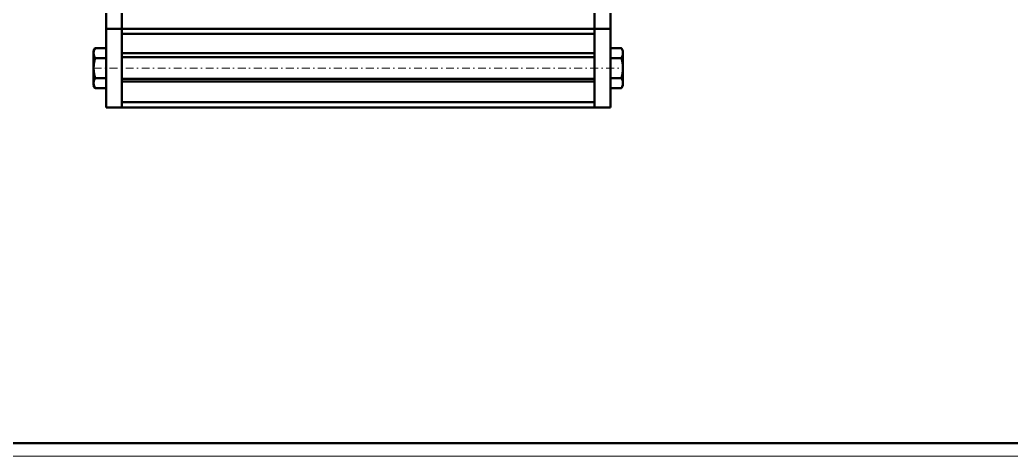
# Model space of a CAD drawing. Header units: inches. Extents: x -122986 to 27550, y -4965 to 6170.
# Drawn here: x 2297.1 to 2674.6, y 399.2 to 565.4 of the extents above; entities that cross this region are included whole.
import ezdxf

# ---------------------------------------------------------------- set-up
doc = ezdxf.new("R2010")
doc.units = ezdxf.units.IN
doc.header["$LTSCALE"] = 2
doc.header["$MEASUREMENT"] = 0
doc.linetypes.add('DASHDOT', pattern=[1, 0.5, -0.25, 0, -0.25])
for name, color, linetype, lineweight in [('1 mãnh', 7, 'Continuous', 5), ('1 Đường Tâm', 50, 'DASHDOT', 9), ('1 Đậm', 7, 'Continuous', 50)]:
    doc.layers.add(name, color=color, linetype=linetype, lineweight=lineweight)

msp = doc.modelspace()

# ---------------------------------------------------------------- linework, layer by layer
at = {"layer": '1 mãnh', "lineweight": 13, "ltscale": 15}
msp.add_line((2522.002, 546.974), (2522.002, 546.974), dxfattribs=at)
at = {"layer": '1 mãnh', "ltscale": 15}
msp.add_lwpolyline([(2096.626, 399.211), (3285.626, 399.211), (3285.626, 1240.211), (2096.626, 1240.211)], close=True, dxfattribs=at)
at = {"layer": '1 Đường Tâm', "lineweight": 9, "ltscale": 3}
msp.add_line((2325.229, 546.974), (2526.774, 546.974), dxfattribs=at)
at = {"layer": '1 Đậm', "lineweight": 50}
for p, q in [((2330.002, 562.742), (2330.002, 592.01)), ((2336.002, 562.742), (2336.002, 592.01)), ((2516.002, 562.01), (2516.002, 592.01)), ((2522.002, 562.01), (2522.002, 592.01)), ((2330.002, 560.975), (2330.002, 562.742)), ((2336.002, 560.975), (2336.002, 562.742)), ((2516.002, 562.01), (2330.002, 562.01)), ((2330.002, 533.01), (2330.002, 560.975)), ((2336.002, 560.72), (2336.002, 560.975)), ((2336.002, 560.01), (2336.002, 560.72)), ((2516.002, 560.01), (2336.002, 560.01)), ((2336.002, 552.71), (2336.002, 560.01)), ((2522.002, 562.01), (2516.002, 562.01)), ((2516.002, 560.72), (2516.002, 562.01)), ((2516.002, 560.01), (2516.002, 560.72)), ((2516.002, 552.71), (2516.002, 560.01)), ((2522.002, 533.01), (2522.002, 562.01)), ((2325.229, 553.61), (2325.819, 554.631)), ((2325.229, 553.61), (2325.229, 552.726)), ((2325.229, 547.01), (2325.229, 552.726)), ((2325.819, 554.631), (2330.002, 554.631)), ((2330.002, 550.821), (2330.002, 554.631)), ((2516.002, 552.71), (2336.002, 552.71)), ((2336.002, 552.078), (2336.002, 552.71)), ((2336.002, 542.404), (2336.002, 552.078)), ((2516.002, 551.11), (2336.002, 551.11)), ((2516.002, 552.078), (2516.002, 552.71)), ((2516.002, 542.404), (2516.002, 552.078)), ((2526.185, 554.631), (2522.002, 554.631)), ((2522.002, 550.821), (2522.002, 554.631)), ((2526.774, 553.61), (2526.185, 554.631)), ((2526.774, 553.61), (2526.774, 552.726)), ((2526.774, 547.01), (2526.774, 552.726)), ((2325.819, 550.821), (2330.002, 550.821)), ((2330.002, 543.2), (2330.002, 550.821)), ((2526.185, 550.821), (2522.002, 550.821)), ((2522.002, 543.2), (2522.002, 550.821)), ((2325.229, 541.294), (2325.229, 547.01)), ((2526.774, 541.294), (2526.774, 547.01)), ((2325.229, 540.41), (2325.229, 541.294)), ((2325.819, 539.389), (2325.229, 540.41)), ((2325.819, 543.2), (2330.002, 543.2)), ((2330.002, 539.389), (2330.002, 543.2)), ((2516.002, 542.91), (2336.002, 542.91)), ((2336.002, 541.91), (2336.002, 542.404)), ((2516.002, 541.91), (2336.002, 541.91)), ((2336.002, 534.01), (2336.002, 541.91)), ((2516.002, 541.91), (2516.002, 542.404)), ((2516.002, 534.01), (2516.002, 541.91)), ((2522.002, 539.389), (2522.002, 543.2)), ((2526.185, 543.2), (2522.002, 543.2)), ((2526.185, 539.389), (2526.774, 540.41)), ((2526.774, 540.41), (2526.774, 541.294)), ((2325.819, 539.389), (2330.002, 539.389)), ((2526.185, 539.389), (2522.002, 539.389)), ((2330.002, 532.01), (2330.002, 533.01)), ((2516.002, 534.01), (2336.002, 534.01)), ((2336.002, 533.3), (2336.002, 534.01)), ((2336.002, 533.01), (2336.002, 533.3)), ((2336.002, 532.01), (2336.002, 533.01)), ((2516.002, 533.3), (2516.002, 534.01)), ((2516.002, 533.01), (2516.002, 533.3)), ((2516.002, 532.01), (2516.002, 533.01)), ((2522.002, 532.01), (2522.002, 533.01)), ((2336.002, 532.01), (2330.002, 532.01)), ((2516.002, 532.01), (2336.002, 532.01)), ((2522.002, 532.01), (2516.002, 532.01))]:
    msp.add_line(p, q, dxfattribs=at)
at = {"layer": '1 Đậm', "ltscale": 0.2}
msp.add_lwpolyline([(2122.626, 404.211), (3280.626, 404.211), (3280.626, 1234.211), (2122.626, 1234.211)], close=True, dxfattribs=at)
at = {"layer": '1 Đậm', "lineweight": 50}
for points in [[(2325.819, 554.631), (2325.797, 554.594), (2325.776, 554.556), (2325.756, 554.519), (2325.735, 554.481), (2325.715, 554.444), (2325.695, 554.406), (2325.676, 554.369), (2325.656, 554.331), (2325.638, 554.294), (2325.619, 554.256), (2325.601, 554.218), (2325.583, 554.181), (2325.566, 554.143), (2325.549, 554.105), (2325.532, 554.067), (2325.516, 554.03), (2325.5, 553.992), (2325.485, 553.954), (2325.47, 553.916), (2325.455, 553.878), (2325.441, 553.84), (2325.427, 553.802), (2325.414, 553.764), (2325.401, 553.726), (2325.388, 553.688), (2325.376, 553.65), (2325.364, 553.612), (2325.353, 553.574), (2325.343, 553.536), (2325.332, 553.498), (2325.322, 553.459), (2325.313, 553.421), (2325.304, 553.383), (2325.296, 553.344), (2325.288, 553.306), (2325.28, 553.268), (2325.273, 553.229), (2325.267, 553.191), (2325.261, 553.152), (2325.256, 553.114), (2325.251, 553.075), (2325.246, 553.036), (2325.242, 552.998), (2325.239, 552.959), (2325.236, 552.92), (2325.234, 552.881), (2325.232, 552.843), (2325.23, 552.804), (2325.23, 552.765), (2325.229, 552.726)], [(2325.229, 552.726), (2325.23, 552.687), (2325.23, 552.648), (2325.232, 552.609), (2325.234, 552.57), (2325.236, 552.531), (2325.239, 552.493), (2325.242, 552.454), (2325.246, 552.415), (2325.251, 552.376), (2325.256, 552.338), (2325.261, 552.299), (2325.267, 552.26), (2325.274, 552.222), (2325.281, 552.183), (2325.288, 552.145), (2325.296, 552.106), (2325.304, 552.068), (2325.313, 552.03), (2325.323, 551.991), (2325.333, 551.953), (2325.343, 551.915), (2325.354, 551.877), (2325.365, 551.838), (2325.376, 551.8), (2325.389, 551.762), (2325.401, 551.724), (2325.414, 551.686), (2325.427, 551.648), (2325.441, 551.61), (2325.456, 551.572), (2325.47, 551.534), (2325.485, 551.497), (2325.501, 551.459), (2325.516, 551.421), (2325.533, 551.383), (2325.549, 551.346), (2325.566, 551.308), (2325.584, 551.27), (2325.601, 551.233), (2325.619, 551.195), (2325.638, 551.157), (2325.657, 551.12), (2325.676, 551.082), (2325.695, 551.045), (2325.715, 551.007), (2325.735, 550.97), (2325.756, 550.933), (2325.776, 550.895), (2325.798, 550.858), (2325.819, 550.821)], [(2526.185, 554.631), (2526.206, 554.594), (2526.227, 554.556), (2526.248, 554.519), (2526.268, 554.481), (2526.289, 554.444), (2526.308, 554.406), (2526.328, 554.369), (2526.347, 554.331), (2526.366, 554.294), (2526.384, 554.256), (2526.403, 554.218), (2526.42, 554.181), (2526.438, 554.143), (2526.455, 554.105), (2526.471, 554.067), (2526.487, 554.03), (2526.503, 553.992), (2526.519, 553.954), (2526.534, 553.916), (2526.548, 553.878), (2526.563, 553.84), (2526.576, 553.802), (2526.59, 553.764), (2526.603, 553.726), (2526.615, 553.688), (2526.627, 553.65), (2526.639, 553.612), (2526.65, 553.574), (2526.661, 553.536), (2526.671, 553.498), (2526.681, 553.459), (2526.69, 553.421), (2526.699, 553.383), (2526.708, 553.344), (2526.716, 553.306), (2526.723, 553.268), (2526.73, 553.229), (2526.736, 553.191), (2526.742, 553.152), (2526.748, 553.114), (2526.753, 553.075), (2526.757, 553.036), (2526.761, 552.998), (2526.765, 552.959), (2526.767, 552.92), (2526.77, 552.881), (2526.772, 552.843), (2526.773, 552.804), (2526.774, 552.765), (2526.774, 552.726)], [(2526.774, 552.726), (2526.774, 552.687), (2526.773, 552.648), (2526.772, 552.609), (2526.77, 552.57), (2526.767, 552.531), (2526.765, 552.493), (2526.761, 552.454), (2526.757, 552.415), (2526.753, 552.376), (2526.748, 552.338), (2526.742, 552.299), (2526.736, 552.26), (2526.73, 552.222), (2526.723, 552.183), (2526.715, 552.145), (2526.708, 552.106), (2526.699, 552.068), (2526.69, 552.03), (2526.681, 551.991), (2526.671, 551.953), (2526.661, 551.915), (2526.65, 551.877), (2526.639, 551.838), (2526.627, 551.8), (2526.615, 551.762), (2526.602, 551.724), (2526.589, 551.686), (2526.576, 551.648), (2526.562, 551.61), (2526.548, 551.572), (2526.533, 551.534), (2526.518, 551.497), (2526.503, 551.459), (2526.487, 551.421), (2526.471, 551.383), (2526.454, 551.346), (2526.437, 551.308), (2526.42, 551.27), (2526.402, 551.233), (2526.384, 551.195), (2526.366, 551.157), (2526.347, 551.12), (2526.328, 551.082), (2526.308, 551.045), (2526.288, 551.007), (2526.268, 550.97), (2526.248, 550.933), (2526.227, 550.895), (2526.206, 550.858), (2526.185, 550.821)], [(2325.819, 550.821), (2325.798, 550.746), (2325.777, 550.672), (2325.756, 550.597), (2325.735, 550.522), (2325.715, 550.447), (2325.695, 550.372), (2325.676, 550.297), (2325.657, 550.222), (2325.638, 550.147), (2325.619, 550.071), (2325.601, 549.995), (2325.583, 549.92), (2325.566, 549.844), (2325.549, 549.768), (2325.532, 549.692), (2325.516, 549.616), (2325.5, 549.54), (2325.484, 549.464), (2325.469, 549.387), (2325.454, 549.311), (2325.44, 549.235), (2325.426, 549.159), (2325.413, 549.083), (2325.4, 549.006), (2325.387, 548.93), (2325.375, 548.854), (2325.364, 548.777), (2325.352, 548.701), (2325.342, 548.624), (2325.331, 548.548), (2325.322, 548.471), (2325.312, 548.395), (2325.304, 548.318), (2325.295, 548.241), (2325.287, 548.165), (2325.28, 548.088), (2325.273, 548.011), (2325.267, 547.935), (2325.261, 547.858), (2325.255, 547.781), (2325.25, 547.704), (2325.246, 547.627), (2325.242, 547.55), (2325.239, 547.473), (2325.236, 547.396), (2325.234, 547.319), (2325.232, 547.242), (2325.23, 547.165), (2325.23, 547.087), (2325.229, 547.01)], [(2526.185, 550.821), (2526.206, 550.746), (2526.227, 550.672), (2526.248, 550.597), (2526.268, 550.522), (2526.288, 550.447), (2526.308, 550.372), (2526.328, 550.297), (2526.347, 550.222), (2526.366, 550.147), (2526.384, 550.071), (2526.402, 549.995), (2526.42, 549.92), (2526.438, 549.844), (2526.455, 549.768), (2526.472, 549.692), (2526.488, 549.616), (2526.504, 549.54), (2526.519, 549.464), (2526.534, 549.387), (2526.549, 549.311), (2526.563, 549.235), (2526.577, 549.159), (2526.591, 549.083), (2526.604, 549.006), (2526.616, 548.93), (2526.628, 548.854), (2526.64, 548.777), (2526.651, 548.701), (2526.662, 548.624), (2526.672, 548.548), (2526.682, 548.471), (2526.691, 548.395), (2526.7, 548.318), (2526.708, 548.241), (2526.716, 548.165), (2526.724, 548.088), (2526.73, 548.011), (2526.737, 547.935), (2526.743, 547.858), (2526.748, 547.781), (2526.753, 547.704), (2526.757, 547.627), (2526.761, 547.55), (2526.765, 547.473), (2526.768, 547.396), (2526.77, 547.319), (2526.772, 547.242), (2526.773, 547.165), (2526.774, 547.087), (2526.774, 547.01)], [(2325.229, 547.01), (2325.23, 546.933), (2325.23, 546.855), (2325.232, 546.778), (2325.234, 546.701), (2325.236, 546.623), (2325.239, 546.546), (2325.242, 546.468), (2325.246, 546.39), (2325.251, 546.313), (2325.256, 546.235), (2325.261, 546.157), (2325.267, 546.079), (2325.274, 546.002), (2325.281, 545.924), (2325.288, 545.846), (2325.296, 545.769), (2325.305, 545.691), (2325.314, 545.614), (2325.323, 545.537), (2325.333, 545.46), (2325.344, 545.383), (2325.354, 545.306), (2325.366, 545.229), (2325.377, 545.153), (2325.39, 545.076), (2325.402, 545), (2325.415, 544.924), (2325.429, 544.848), (2325.443, 544.772), (2325.457, 544.696), (2325.472, 544.62), (2325.487, 544.545), (2325.502, 544.469), (2325.518, 544.394), (2325.534, 544.318), (2325.551, 544.243), (2325.568, 544.168), (2325.585, 544.093), (2325.603, 544.018), (2325.621, 543.943), (2325.639, 543.868), (2325.658, 543.794), (2325.677, 543.719), (2325.696, 543.645), (2325.716, 543.57), (2325.736, 543.496), (2325.756, 543.422), (2325.777, 543.348), (2325.798, 543.274), (2325.819, 543.2)], [(2526.774, 547.01), (2526.774, 546.933), (2526.773, 546.855), (2526.772, 546.778), (2526.77, 546.701), (2526.768, 546.623), (2526.765, 546.546), (2526.761, 546.468), (2526.757, 546.39), (2526.753, 546.313), (2526.748, 546.235), (2526.742, 546.157), (2526.736, 546.079), (2526.73, 546.002), (2526.723, 545.924), (2526.715, 545.846), (2526.707, 545.769), (2526.699, 545.691), (2526.69, 545.614), (2526.68, 545.537), (2526.67, 545.46), (2526.66, 545.383), (2526.649, 545.306), (2526.638, 545.229), (2526.626, 545.153), (2526.614, 545.076), (2526.601, 545), (2526.588, 544.924), (2526.575, 544.848), (2526.561, 544.772), (2526.547, 544.696), (2526.532, 544.62), (2526.517, 544.545), (2526.501, 544.469), (2526.486, 544.394), (2526.469, 544.318), (2526.453, 544.243), (2526.436, 544.168), (2526.418, 544.093), (2526.401, 544.018), (2526.383, 543.943), (2526.364, 543.868), (2526.346, 543.794), (2526.327, 543.719), (2526.307, 543.645), (2526.288, 543.57), (2526.268, 543.496), (2526.247, 543.422), (2526.227, 543.348), (2526.206, 543.274), (2526.185, 543.2)], [(2325.819, 543.2), (2325.797, 543.162), (2325.776, 543.125), (2325.756, 543.087), (2325.735, 543.05), (2325.715, 543.012), (2325.695, 542.975), (2325.676, 542.937), (2325.656, 542.9), (2325.638, 542.862), (2325.619, 542.824), (2325.601, 542.787), (2325.583, 542.749), (2325.566, 542.711), (2325.549, 542.674), (2325.532, 542.636), (2325.516, 542.598), (2325.5, 542.56), (2325.485, 542.522), (2325.47, 542.485), (2325.455, 542.447), (2325.441, 542.409), (2325.427, 542.371), (2325.414, 542.333), (2325.401, 542.295), (2325.388, 542.257), (2325.376, 542.219), (2325.364, 542.181), (2325.353, 542.142), (2325.343, 542.104), (2325.332, 542.066), (2325.322, 542.028), (2325.313, 541.989), (2325.304, 541.951), (2325.296, 541.913), (2325.288, 541.874), (2325.28, 541.836), (2325.273, 541.798), (2325.267, 541.759), (2325.261, 541.721), (2325.256, 541.682), (2325.251, 541.643), (2325.246, 541.605), (2325.242, 541.566), (2325.239, 541.527), (2325.236, 541.489), (2325.234, 541.45), (2325.232, 541.411), (2325.23, 541.372), (2325.23, 541.333), (2325.229, 541.294)], [(2325.229, 541.294), (2325.23, 541.256), (2325.23, 541.217), (2325.232, 541.178), (2325.234, 541.139), (2325.236, 541.1), (2325.239, 541.061), (2325.242, 541.022), (2325.246, 540.984), (2325.251, 540.945), (2325.256, 540.906), (2325.261, 540.867), (2325.267, 540.829), (2325.274, 540.79), (2325.281, 540.752), (2325.288, 540.713), (2325.296, 540.675), (2325.304, 540.637), (2325.313, 540.598), (2325.323, 540.56), (2325.333, 540.522), (2325.343, 540.483), (2325.354, 540.445), (2325.365, 540.407), (2325.376, 540.369), (2325.389, 540.331), (2325.401, 540.293), (2325.414, 540.255), (2325.427, 540.217), (2325.441, 540.179), (2325.456, 540.141), (2325.47, 540.103), (2325.485, 540.065), (2325.501, 540.027), (2325.516, 539.99), (2325.533, 539.952), (2325.549, 539.914), (2325.566, 539.876), (2325.584, 539.839), (2325.601, 539.801), (2325.619, 539.763), (2325.638, 539.726), (2325.657, 539.688), (2325.676, 539.651), (2325.695, 539.613), (2325.715, 539.576), (2325.735, 539.539), (2325.756, 539.501), (2325.776, 539.464), (2325.798, 539.426), (2325.819, 539.389)], [(2526.185, 543.2), (2526.206, 543.162), (2526.227, 543.125), (2526.248, 543.087), (2526.268, 543.05), (2526.289, 543.012), (2526.308, 542.975), (2526.328, 542.937), (2526.347, 542.9), (2526.366, 542.862), (2526.384, 542.824), (2526.403, 542.787), (2526.42, 542.749), (2526.438, 542.711), (2526.455, 542.674), (2526.471, 542.636), (2526.487, 542.598), (2526.503, 542.56), (2526.519, 542.522), (2526.534, 542.485), (2526.548, 542.447), (2526.563, 542.409), (2526.576, 542.371), (2526.59, 542.333), (2526.603, 542.295), (2526.615, 542.257), (2526.627, 542.219), (2526.639, 542.181), (2526.65, 542.142), (2526.661, 542.104), (2526.671, 542.066), (2526.681, 542.028), (2526.69, 541.989), (2526.699, 541.951), (2526.708, 541.913), (2526.716, 541.874), (2526.723, 541.836), (2526.73, 541.798), (2526.736, 541.759), (2526.742, 541.721), (2526.748, 541.682), (2526.753, 541.643), (2526.757, 541.605), (2526.761, 541.566), (2526.765, 541.527), (2526.767, 541.489), (2526.77, 541.45), (2526.772, 541.411), (2526.773, 541.372), (2526.774, 541.333), (2526.774, 541.294)], [(2526.774, 541.294), (2526.774, 541.256), (2526.773, 541.217), (2526.772, 541.178), (2526.77, 541.139), (2526.767, 541.1), (2526.765, 541.061), (2526.761, 541.022), (2526.757, 540.984), (2526.753, 540.945), (2526.748, 540.906), (2526.742, 540.867), (2526.736, 540.829), (2526.73, 540.79), (2526.723, 540.752), (2526.715, 540.713), (2526.708, 540.675), (2526.699, 540.637), (2526.69, 540.598), (2526.681, 540.56), (2526.671, 540.522), (2526.661, 540.483), (2526.65, 540.445), (2526.639, 540.407), (2526.627, 540.369), (2526.615, 540.331), (2526.602, 540.293), (2526.589, 540.255), (2526.576, 540.217), (2526.562, 540.179), (2526.548, 540.141), (2526.533, 540.103), (2526.518, 540.065), (2526.503, 540.027), (2526.487, 539.99), (2526.471, 539.952), (2526.454, 539.914), (2526.437, 539.876), (2526.42, 539.839), (2526.402, 539.801), (2526.384, 539.763), (2526.366, 539.726), (2526.347, 539.688), (2526.328, 539.651), (2526.308, 539.613), (2526.288, 539.576), (2526.268, 539.539), (2526.248, 539.501), (2526.227, 539.464), (2526.206, 539.426), (2526.185, 539.389)]]:
    msp.add_lwpolyline(points, dxfattribs=at)

doc.saveas('drawing.dxf')
